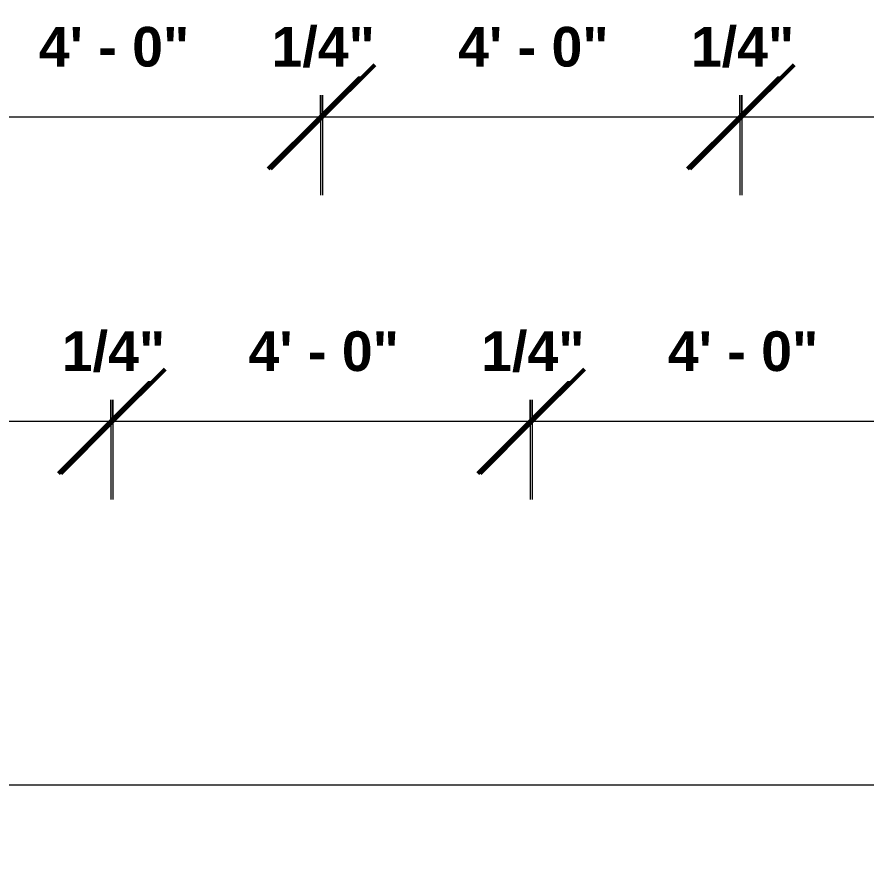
# Model space of a CAD drawing. Header units: inches. Extents: x 21592 to 24810, y -23179 to -20467.
# Drawn here: x 22592.5 to 22690.2, y -23056.5 to -22959.2 of the extents above; entities that cross this region are included whole.
import ezdxf

# ---------------------------------------------------------------- set-up
doc = ezdxf.new("R2010")
doc.units = ezdxf.units.IN
doc.header["$MEASUREMENT"] = 0
doc.layers.add('A-ANNO-DIMS', color=211, linetype='Continuous', lineweight=9)
doc.layers.add('A-ANNO-DIMS-96', color=211, linetype='Continuous', lineweight=9)
doc.styles.add('Arial_B', font='arialbd.ttf', dxfattribs={"height": 9.132806})
doc.styles.add('Arial_B_1', font='arialbd.ttf', dxfattribs={"height": 4.566403})
doc.dimstyles.new('OD_Dimension', dxfattribs={"dimscale": 12, "dimtxt": 9, "dimasz": 1, "dimexe": 0.75, "dimexo": 0.5, "dimgap": 0.5, "dimtad": 1, "dimdec": 4, "dimrnd": 0.0625, "dimzin": 3, "dimdsep": 46, "dimlunit": 4, "dimtxsty": 'Arial_B', "dimblk1": 'OBLIQUE', "dimblk2": 'OBLIQUE', "dimsah": 1, "dimcen": 0.09, "dimdle": 0.75, "dimazin": 0, "dimtfac": 1, "dimtdec": 4, "dimtix": 1, "dimtmove": 1, "dimatfit": 3, "dimfxl": 1, "dimtvp": 1, "dimtfill": 1, "dimfrac": 2, "dimtolj": 1, "dimtzin": 0, "dimlwd": 13, "dimlwe": 13, "dimarcsym": 2})
doc.dimstyles.new('OD_Dimension_2_4', dxfattribs={"dimscale": 12, "dimtxt": 4.5, "dimasz": 1, "dimexe": 0.75, "dimexo": 0.5, "dimgap": 0.375, "dimtad": 1, "dimdec": 4, "dimrnd": 0.0625, "dimzin": 3, "dimdsep": 46, "dimlunit": 4, "dimtxsty": 'Arial_B_1', "dimblk1": 'OBLIQUE', "dimblk2": 'OBLIQUE', "dimsah": 1, "dimcen": 0.09, "dimdle": 0.75, "dimazin": 0, "dimtfac": 1, "dimtdec": 4, "dimtix": 1, "dimtmove": 0, "dimatfit": 3, "dimfxl": 1, "dimtvp": 1, "dimtfill": 1, "dimfrac": 2, "dimtolj": 1, "dimtzin": 0, "dimlwd": 13, "dimlwe": 13, "dimarcsym": 2})

# ---------------------------------------------------------------- blocks, each defined once
blk = doc.blocks.new('DIMBLOCK1-Enlarged First Floor Plan _West_')
at = {"layer": 'A-ANNO-DIMS-96', "lineweight": 13}
for p, q in [((22061.64, -22975.768), (22061.64, -23056.525)), ((22061.64, -23047.525), (22061.64, -22975.768)), ((22807.39, -23045.04), (22807.39, -23056.525)), ((22807.39, -23047.525), (22807.39, -23045.04)), ((22052.64, -23047.525), (22816.39, -23047.525))]:
    blk.add_line(p, q, dxfattribs=at)
at = {"layer": 'A-ANNO-DIMS-96', "lineweight": 50}
for p, q in [((22061.64, -23047.525), (22067.64, -23041.525)), ((22807.39, -23047.525), (22813.39, -23041.525)), ((22061.64, -23047.525), (22055.64, -23053.525)), ((22807.39, -23047.525), (22801.39, -23053.525))]:
    blk.add_line(p, q, dxfattribs=at)
at = {"layer": 'A-ANNO-DIMS-96', "lineweight": 13}
blk.add_ellipse((22465.015, -23047.525), major_axis=(30.5, 0), ratio=0.236231, start_param=1.570796, end_param=3.141593, dxfattribs=at)
at = {"layer": 'A-ANNO-DIMS-96', "color": 0, "lineweight": 13, "insert": (22404.015, -23035.759), "char_height": 9.13281, "width": 73.2, "attachment_point": 1, "line_spacing_factor": 0.938532, "style": 'Arial_B', "bg_fill": 3, "box_fill_scale": 1.25, "bg_fill_color": 0, "bg_fill_transparency": 0}
blk.add_mtext('62\' - 1 3/4"', dxfattribs=at)
blk = doc.blocks.new('_Oblique')
at = {"color": 0, "linetype": 'ByBlock', "lineweight": -2}
blk.add_line((-0.5, -0.5), (0.5, 0.5), dxfattribs=at)
blk = doc.blocks.new('DIMBLOCK85-Enlarged First Floor Plan _West_')
at = {"layer": 'A-ANNO-DIMS-96', "lineweight": 50}
for p, q in [((22579.39, -22970.646), (22585.39, -22964.646)), ((22627.39, -22970.646), (22633.39, -22964.646)), ((22579.39, -22970.646), (22573.39, -22976.646)), ((22627.39, -22970.646), (22621.39, -22976.646))]:
    blk.add_line(p, q, dxfattribs=at)
at = {"layer": 'A-ANNO-DIMS-96', "lineweight": 13}
for p, q in [((22579.39, -22968.161), (22579.39, -22979.646)), ((22579.39, -22970.646), (22579.39, -22968.161)), ((22627.39, -22968.161), (22627.39, -22979.646)), ((22627.39, -22970.646), (22627.39, -22968.161)), ((22579.39, -22970.646), (22627.39, -22970.646))]:
    blk.add_line(p, q, dxfattribs=at)
at = {"layer": 'A-ANNO-DIMS-96', "color": 0, "lineweight": 13, "insert": (22594.997, -22960.294), "char_height": 4.5664, "width": 20.14286, "attachment_point": 1, "line_spacing_factor": 0.938532, "style": 'Arial_B_1', "bg_fill": 3, "box_fill_scale": 1.25, "bg_fill_color": 0, "bg_fill_transparency": 0}
blk.add_mtext('4\' - 0"', dxfattribs=at)
blk = doc.blocks.new('DIMBLOCK86-Enlarged First Floor Plan _West_')
at = {"layer": 'A-ANNO-DIMS-96', "lineweight": 50}
for p, q in [((22627.39, -22970.646), (22633.39, -22964.646)), ((22627.64, -22970.646), (22633.64, -22964.646)), ((22627.39, -22970.646), (22621.39, -22976.646)), ((22627.64, -22970.646), (22621.64, -22976.646))]:
    blk.add_line(p, q, dxfattribs=at)
at = {"layer": 'A-ANNO-DIMS-96', "lineweight": 13}
for p, q in [((22627.39, -22968.161), (22627.39, -22979.646)), ((22627.39, -22970.646), (22627.39, -22968.161)), ((22627.64, -22968.161), (22627.64, -22979.646)), ((22627.64, -22970.646), (22627.64, -22968.161)), ((22627.39, -22970.646), (22627.64, -22970.646))]:
    blk.add_line(p, q, dxfattribs=at)
at = {"layer": 'A-ANNO-DIMS-96', "color": 0, "lineweight": 13, "insert": (22621.765, -22960.294), "char_height": 4.5664, "width": 13.8, "attachment_point": 1, "line_spacing_factor": 0.938532, "style": 'Arial_B_1', "bg_fill": 3, "box_fill_scale": 1.25, "bg_fill_color": 0, "bg_fill_transparency": 0}
blk.add_mtext('1/4"', dxfattribs=at)
blk = doc.blocks.new('DIMBLOCK87-Enlarged First Floor Plan _West_')
at = {"layer": 'A-ANNO-DIMS-96', "lineweight": 50}
for p, q in [((22627.64, -22970.646), (22633.64, -22964.646)), ((22675.64, -22970.646), (22681.64, -22964.646)), ((22627.64, -22970.646), (22621.64, -22976.646)), ((22675.64, -22970.646), (22669.64, -22976.646))]:
    blk.add_line(p, q, dxfattribs=at)
at = {"layer": 'A-ANNO-DIMS-96', "lineweight": 13}
for p, q in [((22627.64, -22968.161), (22627.64, -22979.646)), ((22627.64, -22970.646), (22627.64, -22968.161)), ((22675.64, -22968.161), (22675.64, -22979.646)), ((22675.64, -22970.646), (22675.64, -22968.161)), ((22627.64, -22970.646), (22675.64, -22970.646))]:
    blk.add_line(p, q, dxfattribs=at)
at = {"layer": 'A-ANNO-DIMS-96', "color": 0, "lineweight": 13, "insert": (22643.247, -22960.294), "char_height": 4.5664, "width": 20.14286, "attachment_point": 1, "line_spacing_factor": 0.938532, "style": 'Arial_B_1', "bg_fill": 3, "box_fill_scale": 1.25, "bg_fill_color": 0, "bg_fill_transparency": 0}
blk.add_mtext('4\' - 0"', dxfattribs=at)
blk = doc.blocks.new('DIMBLOCK88-Enlarged First Floor Plan _West_')
at = {"layer": 'A-ANNO-DIMS-96', "lineweight": 50}
for p, q in [((22675.64, -22970.646), (22681.64, -22964.646)), ((22675.89, -22970.646), (22681.89, -22964.646)), ((22675.64, -22970.646), (22669.64, -22976.646)), ((22675.89, -22970.646), (22669.89, -22976.646))]:
    blk.add_line(p, q, dxfattribs=at)
at = {"layer": 'A-ANNO-DIMS-96', "lineweight": 13}
for p, q in [((22675.64, -22968.161), (22675.64, -22979.646)), ((22675.64, -22970.646), (22675.64, -22968.161)), ((22675.89, -22968.161), (22675.89, -22979.646)), ((22675.89, -22970.646), (22675.89, -22968.161)), ((22675.64, -22970.646), (22675.89, -22970.646))]:
    blk.add_line(p, q, dxfattribs=at)
at = {"layer": 'A-ANNO-DIMS-96', "color": 0, "lineweight": 13, "insert": (22670.015, -22960.294), "char_height": 4.5664, "width": 13.8, "attachment_point": 1, "line_spacing_factor": 0.938532, "style": 'Arial_B_1', "bg_fill": 3, "box_fill_scale": 1.25, "bg_fill_color": 0, "bg_fill_transparency": 0}
blk.add_mtext('1/4"', dxfattribs=at)
blk = doc.blocks.new('DIMBLOCK89-Enlarged First Floor Plan _West_')
at = {"layer": 'A-ANNO-DIMS-96', "lineweight": 50}
for p, q in [((22675.89, -22970.646), (22681.89, -22964.646)), ((22723.89, -22970.646), (22729.89, -22964.646)), ((22675.89, -22970.646), (22669.89, -22976.646)), ((22723.89, -22970.646), (22717.89, -22976.646))]:
    blk.add_line(p, q, dxfattribs=at)
at = {"layer": 'A-ANNO-DIMS-96', "lineweight": 13}
for p, q in [((22675.89, -22968.161), (22675.89, -22979.646)), ((22675.89, -22970.646), (22675.89, -22968.161)), ((22723.89, -22968.161), (22723.89, -22979.646)), ((22723.89, -22970.646), (22723.89, -22968.161)), ((22675.89, -22970.646), (22723.89, -22970.646))]:
    blk.add_line(p, q, dxfattribs=at)
at = {"layer": 'A-ANNO-DIMS-96', "color": 0, "lineweight": 13, "insert": (22691.497, -22960.294), "char_height": 4.5664, "width": 20.14286, "attachment_point": 1, "line_spacing_factor": 0.938532, "style": 'Arial_B_1', "bg_fill": 3, "box_fill_scale": 1.25, "bg_fill_color": 0, "bg_fill_transparency": 0}
blk.add_mtext('4\' - 0"', dxfattribs=at)
blk = doc.blocks.new('DIMBLOCK213-Enlarged First Floor Plan _West_')
at = {"layer": 'A-ANNO-DIMS-96', "lineweight": 50}
for p, q in [((22555.265, -23005.686), (22561.265, -22999.686)), ((22603.265, -23005.686), (22609.265, -22999.686)), ((22555.265, -23005.686), (22549.265, -23011.686)), ((22603.265, -23005.686), (22597.265, -23011.686))]:
    blk.add_line(p, q, dxfattribs=at)
at = {"layer": 'A-ANNO-DIMS-96', "lineweight": 13}
for p, q in [((22555.265, -23003.2), (22555.265, -23014.686)), ((22555.265, -23005.686), (22555.265, -23003.2)), ((22603.265, -23003.2), (22603.265, -23014.686)), ((22603.265, -23005.686), (22603.265, -23003.2)), ((22555.265, -23005.686), (22603.265, -23005.686))]:
    blk.add_line(p, q, dxfattribs=at)
at = {"layer": 'A-ANNO-DIMS-96', "color": 0, "lineweight": 13, "insert": (22570.872, -22995.333), "char_height": 4.5664, "width": 20.14286, "attachment_point": 1, "line_spacing_factor": 0.938532, "style": 'Arial_B_1', "bg_fill": 3, "box_fill_scale": 1.25, "bg_fill_color": 0, "bg_fill_transparency": 0}
blk.add_mtext('4\' - 0"', dxfattribs=at)
blk = doc.blocks.new('DIMBLOCK214-Enlarged First Floor Plan _West_')
at = {"layer": 'A-ANNO-DIMS-96', "lineweight": 50}
for p, q in [((22603.265, -23005.686), (22609.265, -22999.686)), ((22603.515, -23005.686), (22609.515, -22999.686)), ((22603.265, -23005.686), (22597.265, -23011.686)), ((22603.515, -23005.686), (22597.515, -23011.686))]:
    blk.add_line(p, q, dxfattribs=at)
at = {"layer": 'A-ANNO-DIMS-96', "lineweight": 13}
for p, q in [((22603.265, -23003.2), (22603.265, -23014.686)), ((22603.265, -23005.686), (22603.265, -23003.2)), ((22603.515, -23003.2), (22603.515, -23014.686)), ((22603.515, -23005.686), (22603.515, -23003.2)), ((22603.265, -23005.686), (22603.515, -23005.686))]:
    blk.add_line(p, q, dxfattribs=at)
at = {"layer": 'A-ANNO-DIMS-96', "color": 0, "lineweight": 13, "insert": (22597.64, -22995.333), "char_height": 4.5664, "width": 13.8, "attachment_point": 1, "line_spacing_factor": 0.938532, "style": 'Arial_B_1', "bg_fill": 3, "box_fill_scale": 1.25, "bg_fill_color": 0, "bg_fill_transparency": 0}
blk.add_mtext('1/4"', dxfattribs=at)
blk = doc.blocks.new('DIMBLOCK215-Enlarged First Floor Plan _West_')
at = {"layer": 'A-ANNO-DIMS-96', "lineweight": 50}
for p, q in [((22603.515, -23005.686), (22609.515, -22999.686)), ((22651.515, -23005.686), (22657.515, -22999.686)), ((22603.515, -23005.686), (22597.515, -23011.686)), ((22651.515, -23005.686), (22645.515, -23011.686))]:
    blk.add_line(p, q, dxfattribs=at)
at = {"layer": 'A-ANNO-DIMS-96', "lineweight": 13}
for p, q in [((22603.515, -23003.2), (22603.515, -23014.686)), ((22603.515, -23005.686), (22603.515, -23003.2)), ((22651.515, -23003.2), (22651.515, -23014.686)), ((22651.515, -23005.686), (22651.515, -23003.2)), ((22603.515, -23005.686), (22651.515, -23005.686))]:
    blk.add_line(p, q, dxfattribs=at)
at = {"layer": 'A-ANNO-DIMS-96', "color": 0, "lineweight": 13, "insert": (22619.122, -22995.333), "char_height": 4.5664, "width": 20.14286, "attachment_point": 1, "line_spacing_factor": 0.938532, "style": 'Arial_B_1', "bg_fill": 3, "box_fill_scale": 1.25, "bg_fill_color": 0, "bg_fill_transparency": 0}
blk.add_mtext('4\' - 0"', dxfattribs=at)
blk = doc.blocks.new('DIMBLOCK216-Enlarged First Floor Plan _West_')
at = {"layer": 'A-ANNO-DIMS-96', "lineweight": 50}
for p, q in [((22651.515, -23005.686), (22657.515, -22999.686)), ((22651.765, -23005.686), (22657.765, -22999.686)), ((22651.515, -23005.686), (22645.515, -23011.686)), ((22651.765, -23005.686), (22645.765, -23011.686))]:
    blk.add_line(p, q, dxfattribs=at)
at = {"layer": 'A-ANNO-DIMS-96', "lineweight": 13}
for p, q in [((22651.515, -23003.2), (22651.515, -23014.686)), ((22651.515, -23005.686), (22651.515, -23003.2)), ((22651.765, -23003.2), (22651.765, -23014.686)), ((22651.765, -23005.686), (22651.765, -23003.2)), ((22651.515, -23005.686), (22651.765, -23005.686))]:
    blk.add_line(p, q, dxfattribs=at)
at = {"layer": 'A-ANNO-DIMS-96', "color": 0, "lineweight": 13, "insert": (22645.89, -22995.333), "char_height": 4.5664, "width": 13.8, "attachment_point": 1, "line_spacing_factor": 0.938532, "style": 'Arial_B_1', "bg_fill": 3, "box_fill_scale": 1.25, "bg_fill_color": 0, "bg_fill_transparency": 0}
blk.add_mtext('1/4"', dxfattribs=at)
blk = doc.blocks.new('DIMBLOCK217-Enlarged First Floor Plan _West_')
at = {"layer": 'A-ANNO-DIMS-96', "lineweight": 50}
for p, q in [((22651.765, -23005.686), (22657.765, -22999.686)), ((22699.765, -23005.686), (22705.765, -22999.686)), ((22651.765, -23005.686), (22645.765, -23011.686)), ((22699.765, -23005.686), (22693.765, -23011.686))]:
    blk.add_line(p, q, dxfattribs=at)
at = {"layer": 'A-ANNO-DIMS-96', "lineweight": 13}
for p, q in [((22651.765, -23003.2), (22651.765, -23014.686)), ((22651.765, -23005.686), (22651.765, -23003.2)), ((22699.765, -23003.2), (22699.765, -23014.686)), ((22699.765, -23005.686), (22699.765, -23003.2)), ((22651.765, -23005.686), (22699.765, -23005.686))]:
    blk.add_line(p, q, dxfattribs=at)
at = {"layer": 'A-ANNO-DIMS-96', "color": 0, "lineweight": 13, "insert": (22667.372, -22995.333), "char_height": 4.5664, "width": 20.14286, "attachment_point": 1, "line_spacing_factor": 0.938532, "style": 'Arial_B_1', "bg_fill": 3, "box_fill_scale": 1.25, "bg_fill_color": 0, "bg_fill_transparency": 0}
blk.add_mtext('4\' - 0"', dxfattribs=at)

msp = doc.modelspace()

# ---------------------------------------------------------------- dimensions: what is measured, and where the dimension line sits
at = {"layer": 'A-ANNO-DIMS', "lineweight": 13}
dim = msp.add_linear_dim(base=(22807.39023, -23047.52547), p1=(22061.64023, -22969.76788), p2=(22807.39023, -23039.04019), dimstyle='OD_Dimension', override={"dimpost": '<>', "dimfxl": 748.960423}, dxfattribs=at)
dim.commit()
dim.dimension.update_dxf_attribs({"geometry": 'DIMBLOCK1-Enlarged First Floor Plan _West_', "text_midpoint": (22440.61523, -23041.8476), "dimtype": 160})

# ---------------------------------------------------------------- next in the draw order: dimensions: what is measured, and where the dimension line sits
for base, p1, p2, picture, middle in [((22627.39023, -22970.64582), (22579.39023, -22962.16053), (22627.39023, -22962.16053), 'DIMBLOCK85-Enlarged First Floor Plan _West_', (22603.39023, -22963.81433)), ((22603.26523, -23005.68557), (22555.26523, -22997.20029), (22603.26523, -22997.20029), 'DIMBLOCK213-Enlarged First Floor Plan _West_', (22579.26523, -22998.85409))]:
    dim = msp.add_linear_dim(base=base, p1=p1, p2=p2, dimstyle='OD_Dimension_2_4', override={"dimpost": '<>', "dimfxl": 48}, dxfattribs=at)
    dim.commit()
    dim.dimension.update_dxf_attribs({"geometry": picture, "text_midpoint": middle})

# ---------------------------------------------------------------- next in the draw order: dimensions: what is measured, and where the dimension line sits
for base, p1, p2, picture, middle in [((22627.64023, -22970.64582), (22627.39023, -22962.16053), (22627.64023, -22962.16053), 'DIMBLOCK86-Enlarged First Floor Plan _West_', (22627.51523, -22963.78474)), ((22603.51523, -23005.68557), (22603.26523, -22997.20029), (22603.51523, -22997.20029), 'DIMBLOCK214-Enlarged First Floor Plan _West_', (22603.39023, -22998.8245))]:
    dim = msp.add_linear_dim(base=base, p1=p1, p2=p2, dimstyle='OD_Dimension_2_4', override={"dimpost": '<>', "dimfxl": 0.25}, dxfattribs=at)
    dim.commit()
    dim.dimension.update_dxf_attribs({"geometry": picture, "text_midpoint": middle})

# ---------------------------------------------------------------- next in the draw order: dimensions: what is measured, and where the dimension line sits
for base, p1, p2, picture, middle in [((22675.64023, -22970.64582), (22627.64023, -22962.16053), (22675.64023, -22962.16053), 'DIMBLOCK87-Enlarged First Floor Plan _West_', (22651.64023, -22963.81433)), ((22651.51523, -23005.68557), (22603.51523, -22997.20029), (22651.51523, -22997.20029), 'DIMBLOCK215-Enlarged First Floor Plan _West_', (22627.51523, -22998.85409))]:
    dim = msp.add_linear_dim(base=base, p1=p1, p2=p2, dimstyle='OD_Dimension_2_4', override={"dimpost": '<>', "dimfxl": 48}, dxfattribs=at)
    dim.commit()
    dim.dimension.update_dxf_attribs({"geometry": picture, "text_midpoint": middle})

# ---------------------------------------------------------------- next in the draw order: dimensions: what is measured, and where the dimension line sits
for base, p1, p2, picture, middle in [((22675.89023, -22970.64582), (22675.64023, -22962.16053), (22675.89023, -22962.16053), 'DIMBLOCK88-Enlarged First Floor Plan _West_', (22675.76523, -22963.78474)), ((22651.76523, -23005.68557), (22651.51523, -22997.20029), (22651.76523, -22997.20029), 'DIMBLOCK216-Enlarged First Floor Plan _West_', (22651.64023, -22998.8245))]:
    dim = msp.add_linear_dim(base=base, p1=p1, p2=p2, dimstyle='OD_Dimension_2_4', override={"dimpost": '<>', "dimfxl": 0.25}, dxfattribs=at)
    dim.commit()
    dim.dimension.update_dxf_attribs({"geometry": picture, "text_midpoint": middle})

# ---------------------------------------------------------------- next in the draw order: dimensions: what is measured, and where the dimension line sits
for base, p1, p2, picture, middle in [((22723.89023, -22970.64582), (22675.89023, -22962.16053), (22723.89023, -22962.16053), 'DIMBLOCK89-Enlarged First Floor Plan _West_', (22699.89023, -22963.81433)), ((22699.76523, -23005.68557), (22651.76523, -22997.20029), (22699.76523, -22997.20029), 'DIMBLOCK217-Enlarged First Floor Plan _West_', (22675.76523, -22998.85409))]:
    dim = msp.add_linear_dim(base=base, p1=p1, p2=p2, dimstyle='OD_Dimension_2_4', override={"dimpost": '<>', "dimfxl": 48}, dxfattribs=at)
    dim.commit()
    dim.dimension.update_dxf_attribs({"geometry": picture, "text_midpoint": middle})

doc.saveas('drawing.dxf')
